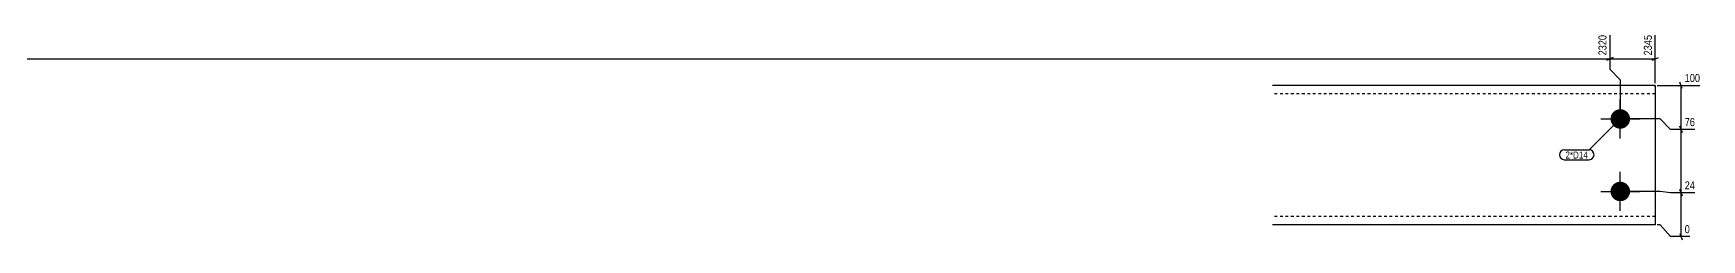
# Model space of a CAD drawing. Header units: millimetres. Extents: x 3 to 10270, y 4 to 153.
# Drawn here: x 1197 to 2391, y 4 to 153 of the extents above; entities that cross this region are included whole.
import ezdxf

# ---------------------------------------------------------------- set-up
doc = ezdxf.new("R2010")
doc.units = ezdxf.units.MM
doc.linetypes.add('DXK_LINE_DOT2', pattern=[3.9198, 1.9599, -1.9599])
for name, color, linetype in [('MÅLSÆTNING', 7, 'Continuous'), ('STÅL', 7, 'Continuous'), ('TEKST', 7, 'Continuous')]:
    doc.layers.add(name, color=color, linetype=linetype)
doc.styles.add('Arial Narrow', font='ARIALN.TTF', dxfattribs={"height": 0.2})

msp = doc.modelspace()

# ---------------------------------------------------------------- hatches: boundary and pattern name
at = {"layer": 'STÅL', "linetype": 'Continuous'}
for points in [[(2332.9, 98.1, -1), (2332.9, 84.1, -1)], [(2332.9, 46.1, -1), (2332.9, 32.1, -1)]]:
    msp.add_hatch(color=3, dxfattribs=at).paths.add_polyline_path(points)

# ---------------------------------------------------------------- linework, layer by layer
at = {"layer": 'MÅLSÆTNING', "color": 7, "linetype": 'Continuous'}
for p, q in [((2325.4, 151.3), (2325.4, 126.7)), ((2325.4, 151.3), (2325.4, 126.7)), ((2357.9, 116.7), (2357.9, 151.3)), ((12.9, 134.2), (2325.4, 134.2)), ((2327.7, 135.1), (2323.2, 133.3)), ((2323.2, 133.3), (2327.7, 135.1)), ((2325.4, 134.2), (2357.9, 134.2)), ((2355.7, 133.3), (2360.2, 135.1)), ((2325.4, 126.7), (2332.9, 119.2)), ((2325.4, 126.7), (2332.9, 119.2)), ((2332.9, 119.2), (2332.9, 92.6)), ((2332.9, 119.2), (2332.9, 92.6)), ((2359.4, 115.2), (2389.9, 115.2)), ((2377.3, 112.9), (2375.5, 117.4)), ((2376.4, 83.6), (2376.4, 115.2)), ((2361.4, 91.1), (2334.4, 91.1)), ((2361.4, 91.1), (2334.4, 91.1)), ((2368.9, 83.6), (2361.4, 91.1)), ((2368.9, 83.6), (2361.4, 91.1)), ((2386.3, 83.6), (2368.9, 83.6)), ((2386.3, 83.6), (2368.9, 83.6)), ((2375.5, 85.9), (2377.3, 81.4)), ((2377.3, 81.4), (2375.5, 85.9)), ((2376.4, 38.2), (2376.4, 83.6)), ((2361.4, 39.1), (2334.4, 39.1)), ((2361.4, 39.1), (2334.4, 39.1)), ((2368.9, 38.2), (2361.4, 39.1)), ((2368.9, 38.2), (2361.4, 39.1)), ((2386.3, 38.2), (2368.9, 38.2)), ((2386.3, 38.2), (2368.9, 38.2)), ((2375.5, 40.5), (2377.3, 36)), ((2377.3, 36), (2375.5, 40.5)), ((2376.4, 6.8), (2376.4, 38.2)), ((2361.4, 15.2), (2359.4, 15.2)), ((2368.9, 6.8), (2361.4, 15.2)), ((2382.6, 6.8), (2368.9, 6.8)), ((2375.5, 9), (2377.3, 4.5))]:
    msp.add_line(p, q, dxfattribs=at)
at = {"layer": 'STÅL', "color": 2, "linetype": 'Continuous'}
for p, q in [((2357.9, 115.2), (2083.9, 115.2)), ((2357.9, 115.2), (2357.9, 15.2)), ((2357.9, 15.2), (2083.9, 15.2))]:
    msp.add_line(p, q, dxfattribs=at)
at = {"layer": 'STÅL', "color": 7, "linetype": 'DXK_LINE_DOT2'}
for p, q in [((2357.9, 109.2), (2083.9, 109.2)), ((2357.9, 114.2), (2357.9, 115.2)), ((2357.9, 21.2), (2083.9, 21.2)), ((2357.9, 21.2), (2357.9, 21.6))]:
    msp.add_line(p, q, dxfattribs=at)
at = {"layer": 'STÅL', "color": 3, "linetype": 'Continuous'}
for p, q in [((2332.9, 77.1), (2332.9, 105.1)), ((2318.9, 91.1), (2346.9, 91.1)), ((2332.9, 25.1), (2332.9, 53.1)), ((2318.9, 39.1), (2346.9, 39.1))]:
    msp.add_line(p, q, dxfattribs=at)

# ---------------------------------------------------------------- wipeouts: each hides what was drawn before it
at = {"color": 0}
msp.add_wipeout([(2309.7, 62.7), (2309.7, 68), (2293.7, 68), (2293.7, 62.7)], dxfattribs=at).dxf.layer = 'TEKST'

# ---------------------------------------------------------------- next in the draw order: wipeouts: each hides what was drawn before it
at = {"color": 0, "linetype": 'Continuous'}
for points in [[(2324.2, 152.5), (2315.8, 152.5), (2315.8, 135.5), (2324.2, 135.5)], [(2356.7, 152.5), (2348.3, 152.5), (2348.3, 135.5), (2356.7, 135.5)], [(2391.1, 116.4), (2391.1, 124.8), (2377.8, 124.8), (2377.8, 116.4)], [(2387.5, 84.8), (2387.5, 93.2), (2377.8, 93.2), (2377.8, 84.8)], [(2387.5, 39.4), (2387.5, 47.8), (2377.8, 47.8), (2377.8, 39.4)], [(2383.8, 8), (2383.8, 16.4), (2377.8, 16.4), (2377.8, 8)]]:
    msp.add_wipeout(points, dxfattribs=at).dxf.layer = 'MÅLSÆTNING'
at = {"color": 0}
msp.add_wipeout([(2309.7, 62.7), (2309.7, 68), (2293.7, 68), (2293.7, 62.7)], dxfattribs=at).dxf.layer = 'TEKST'

# ---------------------------------------------------------------- next in the draw order: linework, layer by layer
at = {"layer": 'TEKST', "color": 7, "linetype": 'Continuous'}
for p, q in [((2332.9, 91.1), (2310.6, 68.9)), ((2292.8, 68.9), (2310.6, 68.9)), ((2292.8, 61.8), (2310.6, 61.8))]:
    msp.add_line(p, q, dxfattribs=at)
for centre, start, end in [((2292.8, 65.4), 90, 270), ((2310.6, 65.4), 270, 90)]:
    msp.add_arc(centre, 3.52, start, end, dxfattribs=at)

# ---------------------------------------------------------------- next in the draw order: texts
at = {"layer": 'MÅLSÆTNING', "color": 3, "linetype": 'Continuous', "style": 'Arial Narrow'}
for s, p in [('2320', (2323, 136.7)), ('2345', (2355.5, 136.7))]:
    msp.add_text(s, height=5.73, rotation=90.0002, dxfattribs=at).set_placement(p)
for s, p in [('100', (2379, 117.6)), ('76', (2379, 86)), ('24', (2379, 40.6)), ('0', (2379, 9.2))]:
    msp.add_text(s, height=5.73, dxfattribs=at).set_placement(p)
at = {"layer": 'TEKST', "color": 3, "style": 'Arial Narrow'}
msp.add_text('2*D14', height=5.01, dxfattribs=at).set_placement((2293.7, 62.7))

doc.saveas('drawing.dxf')
